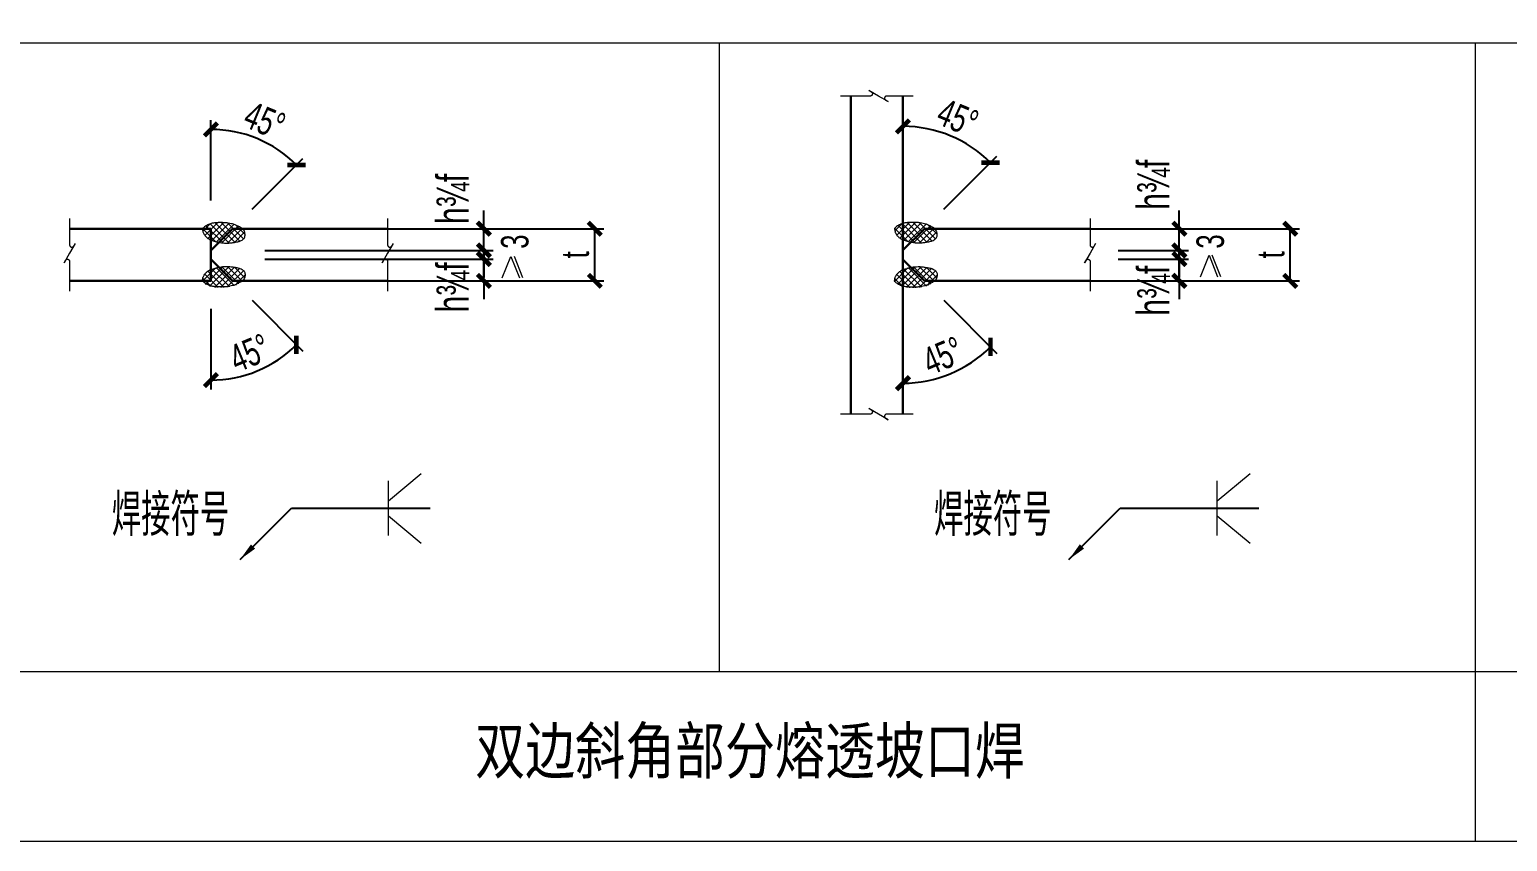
# Model space of a CAD drawing. Header units: millimetres. Extents: x -5285 to 713586, y 0 to 59400.
# Drawn here: x 195396 to 211534, y 20450 to 29312 of the extents above; entities that cross this region are included whole.
import ezdxf

# ---------------------------------------------------------------- set-up
doc = ezdxf.new("R2010")
doc.units = ezdxf.units.MM
doc.header["$LTSCALE"] = 1000
doc.header["$PDSIZE"] = 300
doc.layers.get('0').update_dxf_attribs({"lineweight": 15})
doc.layers.get('DEFPOINTS').update_dxf_attribs({"color": 252, "lineweight": 15})
for name, color, linetype, lineweight in [('Dim', 7, 'Continuous', 15), ('hatch', 5, 'Continuous', 13), ('Index', 1, 'Continuous', 15), ('MENBER', 2, 'Continuous', 30), ('TEXT', 2, 'Continuous', 15)]:
    doc.layers.add(name, color=color, linetype=linetype, lineweight=lineweight)
doc.styles.add('T&D', font='haiwenrs.shx', dxfattribs={"width": 0.7, "bigfont": 'hztxt.shx'})
doc.styles.add('TITLE', font='simhei.ttf', dxfattribs={"width": 0.8})
doc.dimstyles.new('T&D100', dxfattribs={"dimscale": 100, "dimtxt": 3, "dimasz": 2, "dimexe": 1, "dimexo": 3, "dimtad": 1, "dimdec": 0, "dimzin": 0, "dimdsep": 46, "dimtxsty": 'T&D', "dimblk": 'ARCHTICK', "dimcen": 0.09, "dimclrt": 2, "dimadec": 0, "dimazin": 0, "dimtfac": 1, "dimtdec": 0, "dimtix": 1, "dimtmove": 2, "dimatfit": 0, "dimfxl": 1, "dimtolj": 1, "dimtzin": 0, "dimarcsym": 0})

# ---------------------------------------------------------------- blocks, each defined once
blk = doc.blocks.new('_ArchTick')
at = {"color": 0, "linetype": 'ByBlock', "const_width": 0.25}
blk.add_lwpolyline([(-0.354, -0.354), (0.354, 0.354)], dxfattribs=at)
blk = doc.blocks.new('*D59')
at = {"layer": 'DEFPOINTS', "color": 0, "transparency": 16777216}
for p in [(199305, 27138), (201568, 27138), (199305, 26569)]:
    blk.add_point(p, dxfattribs=at)
at = {"layer": 'Dim', "color": 0, "lineweight": -2, "transparency": 16777216}
for p, q in [((199605, 27138), (201668, 27138)), ((201568, 26569), (201568, 27138)), ((199605, 26569), (201668, 26569))]:
    blk.add_line(p, q, dxfattribs=at)
at = {"layer": 'Dim', "color": 0, "lineweight": -2, "transparency": 16777216, "xscale": 200, "yscale": 200, "zscale": 200}
for p, rotation in [((201568, 27138), 90), ((201568, 26569), 270)]:
    blk.add_blockref('_ArchTick', p, dxfattribs=dict(at, rotation=rotation))
at = {"layer": 'Dim', "color": 2, "transparency": 16777216, "insert": (201356, 26854), "char_height": 300, "attachment_point": 5, "rotation": 90, "style": 'T&D'}
blk.add_mtext('\\A1;t', dxfattribs=at)
blk = doc.blocks.new('*D60')
at = {"layer": 'DEFPOINTS', "color": 0, "transparency": 16777216}
for p in [(198088, 27138), (200357, 27138), (197666, 26901)]:
    blk.add_point(p, dxfattribs=at)
at = {"layer": 'Dim', "color": 0, "lineweight": -2, "transparency": 16777216}
for p, q in [((200357, 27138), (200357, 27338)), ((198388, 27138), (200457, 27138)), ((200357, 26901), (200357, 27138)), ((197966, 26901), (200457, 26901)), ((200357, 26901), (200357, 26701))]:
    blk.add_line(p, q, dxfattribs=at)
at = {"layer": 'Dim', "color": 0, "lineweight": -2, "transparency": 16777216, "xscale": 200, "yscale": 200, "zscale": 200}
for p, rotation in [((200357, 27138), 270), ((200357, 26901), 90)]:
    blk.add_blockref('_ArchTick', p, dxfattribs=dict(at, rotation=rotation))
blk = doc.blocks.new('*D61')
at = {"layer": 'DEFPOINTS', "color": 0, "transparency": 16777216}
for p in [(198036, 28045), (197376, 27145), (197613, 27138), (197376, 26901), (197376, 26807)]:
    blk.add_point(p, dxfattribs=at)
at = {"layer": 'Dim', "color": 0, "lineweight": -2, "transparency": 16777216}
for p, q in [((197376, 27445), (197376, 28322)), ((197825, 27350), (198381, 27906))]:
    blk.add_line(p, q, dxfattribs=at)
blk.add_arc((197376, 26901), 1321, 45, 90, dxfattribs=at)
at = {"layer": 'Dim', "color": 0, "lineweight": -2, "transparency": 16777216, "xscale": 200, "yscale": 200, "zscale": 200}
for p, rotation in [((197376, 28222), 180.0000000000003), ((198310, 27835), 315.0000000000048)]:
    blk.add_blockref('_ArchTick', p, dxfattribs=dict(at, rotation=rotation))
at = {"layer": 'Dim', "color": 2, "transparency": 16777216, "insert": (197963, 28318), "char_height": 300, "attachment_point": 5, "rotation": 337.5, "style": 'T&D'}
blk.add_mtext('\\A1;45°', dxfattribs=at)
blk = doc.blocks.new('*D62')
at = {"layer": 'DEFPOINTS', "color": 0, "transparency": 16777216}
for p in [(197666, 26901), (197666, 26807), (200357, 26901)]:
    blk.add_point(p, dxfattribs=at)
at = {"layer": 'Dim', "color": 0, "lineweight": -2, "transparency": 16777216}
for p, q in [((200357, 26901), (200357, 27101)), ((197966, 26901), (200457, 26901)), ((197966, 26807), (200457, 26807)), ((200357, 26807), (200357, 26901)), ((200357, 26807), (200357, 26607))]:
    blk.add_line(p, q, dxfattribs=at)
at = {"layer": 'Dim', "color": 0, "lineweight": -2, "transparency": 16777216, "xscale": 200, "yscale": 200, "zscale": 200}
for p, rotation in [((200357, 26901), 270), ((200357, 26807), 90)]:
    blk.add_blockref('_ArchTick', p, dxfattribs=dict(at, rotation=rotation))
at = {"layer": 'Dim', "color": 2, "transparency": 16777216, "insert": (200696, 26997), "char_height": 300, "attachment_point": 5, "rotation": 90, "style": 'T&D'}
blk.add_mtext('\\A1;3', dxfattribs=at)
blk = doc.blocks.new('*D63')
at = {"layer": 'DEFPOINTS', "color": 0, "transparency": 16777216}
for p in [(197666, 26807), (200357, 26807), (198088, 26569)]:
    blk.add_point(p, dxfattribs=at)
at = {"layer": 'Dim', "color": 0, "lineweight": -2, "transparency": 16777216}
for p, q in [((200357, 26807), (200357, 27007)), ((197966, 26807), (200457, 26807)), ((200357, 26569), (200357, 26807)), ((198388, 26569), (200457, 26569)), ((200357, 26569), (200357, 26369))]:
    blk.add_line(p, q, dxfattribs=at)
at = {"layer": 'Dim', "color": 0, "lineweight": -2, "transparency": 16777216, "xscale": 200, "yscale": 200, "zscale": 200}
for p, rotation in [((200357, 26807), 270), ((200357, 26569), 90)]:
    blk.add_blockref('_ArchTick', p, dxfattribs=dict(at, rotation=rotation))
blk = doc.blocks.new('*D64')
at = {"layer": 'DEFPOINTS', "color": 0, "transparency": 16777216}
for p in [(197376, 26901), (197376, 26807), (197376, 26563), (197613, 26569), (197718, 25530)]:
    blk.add_point(p, dxfattribs=at)
at = {"layer": 'Dim', "color": 0, "lineweight": -2, "transparency": 16777216}
for p, q in [((197825, 26357), (198381, 25802)), ((197376, 26263), (197376, 25385))]:
    blk.add_line(p, q, dxfattribs=at)
blk.add_arc((197376, 26807), 1321, 270, 315, dxfattribs=at)
at = {"layer": 'Dim', "color": 0, "lineweight": -2, "transparency": 16777216, "xscale": 200, "yscale": 200, "zscale": 200}
for p, rotation in [((198310, 25872), 44.99999999999648), ((197376, 25485), 180.0000000000027)]:
    blk.add_blockref('_ArchTick', p, dxfattribs=dict(at, rotation=rotation))
at = {"layer": 'Dim', "color": 2, "transparency": 16777216, "insert": (197800, 25782), "char_height": 300, "attachment_point": 5, "rotation": 22.5, "style": 'T&D'}
blk.add_mtext('\\A1;45°', dxfattribs=at)
blk = doc.blocks.new('*D71')
at = {"layer": 'DEFPOINTS', "color": 0, "transparency": 16777216}
for p in [(206734, 27138), (209162, 27138), (206734, 26569)]:
    blk.add_point(p, dxfattribs=at)
at = {"layer": 'Dim', "color": 0, "lineweight": -2, "transparency": 16777216}
for p, q in [((207034, 27138), (209262, 27138)), ((209162, 26569), (209162, 27138)), ((207034, 26569), (209262, 26569))]:
    blk.add_line(p, q, dxfattribs=at)
at = {"layer": 'Dim', "color": 0, "lineweight": -2, "transparency": 16777216, "xscale": 200, "yscale": 200, "zscale": 200}
for p, rotation in [((209162, 27138), 90), ((209162, 26569), 270)]:
    blk.add_blockref('_ArchTick', p, dxfattribs=dict(at, rotation=rotation))
at = {"layer": 'Dim', "color": 2, "transparency": 16777216, "insert": (208950, 26854), "char_height": 300, "attachment_point": 5, "rotation": 90, "style": 'T&D'}
blk.add_mtext('\\A1;t', dxfattribs=at)
blk = doc.blocks.new('*D72')
at = {"layer": 'DEFPOINTS', "color": 0, "transparency": 16777216}
for p in [(206039, 27138), (207951, 27138), (206984, 26901)]:
    blk.add_point(p, dxfattribs=at)
at = {"layer": 'Dim', "color": 0, "lineweight": -2, "transparency": 16777216}
for p, q in [((207951, 27138), (207951, 27338)), ((206339, 27138), (208051, 27138)), ((207951, 26901), (207951, 27138)), ((207284, 26901), (208051, 26901)), ((207951, 26901), (207951, 26701))]:
    blk.add_line(p, q, dxfattribs=at)
at = {"layer": 'Dim', "color": 0, "lineweight": -2, "transparency": 16777216, "xscale": 200, "yscale": 200, "zscale": 200}
for p, rotation in [((207951, 27138), 270), ((207951, 26901), 90)]:
    blk.add_blockref('_ArchTick', p, dxfattribs=dict(at, rotation=rotation))
blk = doc.blocks.new('*D73')
at = {"layer": 'DEFPOINTS', "color": 0, "transparency": 16777216}
for p in [(204933, 28561), (205609, 28074), (205167, 27138), (204933, 26904), (204933, 26904)]:
    blk.add_point(p, dxfattribs=at)
at = {"layer": 'Dim', "color": 0, "lineweight": -2, "transparency": 16777216}
blk.add_line((205379, 27350), (205959, 27930), dxfattribs=at)
blk.add_arc((204933, 26904), 1352, 45, 90, dxfattribs=at)
at = {"layer": 'Dim', "color": 0, "lineweight": -2, "transparency": 16777216, "xscale": 200, "yscale": 200, "zscale": 200}
for p, rotation in [((204933, 28256), 180.0000000000072), ((205889, 27860), 314.9999999999885)]:
    blk.add_blockref('_ArchTick', p, dxfattribs=dict(at, rotation=rotation))
at = {"layer": 'Dim', "color": 2, "transparency": 16777216, "insert": (205531, 28349), "char_height": 300, "attachment_point": 5, "rotation": 337.5, "style": 'T&D'}
blk.add_mtext('\\A1;45°', dxfattribs=at)
blk = doc.blocks.new('*D74')
at = {"layer": 'DEFPOINTS', "color": 0, "transparency": 16777216}
for p in [(206984, 26901), (206984, 26807), (207951, 26901)]:
    blk.add_point(p, dxfattribs=at)
at = {"layer": 'Dim', "color": 0, "lineweight": -2, "transparency": 16777216}
for p, q in [((207951, 26901), (207951, 27101)), ((207284, 26901), (208051, 26901)), ((207284, 26807), (208051, 26807)), ((207951, 26807), (207951, 26901)), ((207951, 26807), (207951, 26607))]:
    blk.add_line(p, q, dxfattribs=at)
at = {"layer": 'Dim', "color": 0, "lineweight": -2, "transparency": 16777216, "xscale": 200, "yscale": 200, "zscale": 200}
for p, rotation in [((207951, 26901), 270), ((207951, 26807), 90)]:
    blk.add_blockref('_ArchTick', p, dxfattribs=dict(at, rotation=rotation))
at = {"layer": 'Dim', "color": 2, "transparency": 16777216, "insert": (208290, 26999), "char_height": 300, "attachment_point": 5, "rotation": 90, "style": 'T&D'}
blk.add_mtext('\\A1;3', dxfattribs=at)
blk = doc.blocks.new('*D75')
at = {"layer": 'DEFPOINTS', "color": 0, "transparency": 16777216}
for p in [(206984, 26807), (207951, 26807), (206039, 26569)]:
    blk.add_point(p, dxfattribs=at)
at = {"layer": 'Dim', "color": 0, "lineweight": -2, "transparency": 16777216}
for p, q in [((207951, 26807), (207951, 27007)), ((207284, 26807), (208051, 26807)), ((207951, 26569), (207951, 26807)), ((206339, 26569), (208051, 26569)), ((207951, 26569), (207951, 26369))]:
    blk.add_line(p, q, dxfattribs=at)
at = {"layer": 'Dim', "color": 0, "lineweight": -2, "transparency": 16777216, "xscale": 200, "yscale": 200, "zscale": 200}
for p, rotation in [((207951, 26807), 270), ((207951, 26569), 90)]:
    blk.add_blockref('_ArchTick', p, dxfattribs=dict(at, rotation=rotation))
blk = doc.blocks.new('*D76')
at = {"layer": 'DEFPOINTS', "color": 0, "transparency": 16777216}
for p in [(204933, 26804), (204933, 26804), (205167, 26569), (205283, 25498), (204933, 25146)]:
    blk.add_point(p, dxfattribs=at)
at = {"layer": 'Dim', "color": 0, "lineweight": -2, "transparency": 16777216}
blk.add_line((205379, 26357), (205959, 25777), dxfattribs=at)
blk.add_arc((204933, 26804), 1352, 270, 315, dxfattribs=at)
at = {"layer": 'Dim', "color": 0, "lineweight": -2, "transparency": 16777216, "xscale": 200, "yscale": 200, "zscale": 200}
for p, rotation in [((205889, 25848), 44.99999999999896), ((204933, 25452), 179.999999999984)]:
    blk.add_blockref('_ArchTick', p, dxfattribs=dict(at, rotation=rotation))
at = {"layer": 'Dim', "color": 2, "transparency": 16777216, "insert": (205369, 25751), "char_height": 300, "attachment_point": 5, "rotation": 22.5, "style": 'T&D'}
blk.add_mtext('\\A1;45°', dxfattribs=at)

msp = doc.modelspace()

# ---------------------------------------------------------------- hatches: boundary and pattern name
at = {"layer": 'hatch'}
h = msp.add_hatch(dxfattribs=at)
h.set_pattern_fill('ANSI37', color=256, scale=377.004647, style=0)
h.set_pattern_definition([(45, (191069.566, 19293.664), (-33.32282, 33.32282), []), (135, (191069.566, 19293.664), (-33.32282, -33.32282), [])])
edge = h.paths.add_edge_path()
edge.add_arc((197598.4, 26964.9), 212.5, 55.09974, 59.26897)
edge.add_arc((197525.3, 26842), 355.6, 59.26897, 62.492)
edge.add_arc((197162.4, 26145.1), 1141.2, 62.492, 64.42879)
edge.add_arc((197568.4, 26993.6), 200.7, 64.42879, 69.04886)
edge.add_arc((197559.2, 26969.7), 226.3, 69.04886, 73.70762)
edge.add_arc((197500, 26767.1), 437.3, 73.70762, 77.0582)
edge.add_arc((197458.7, 26587.5), 621.6, 77.0582, 80.19418)
edge.add_arc((197526.9, 26982), 221.2, 80.19418, 85.45195)
edge.add_arc((197487.6, 26487.9), 716.9, 85.45195, 87.2112)
edge.add_arc((197493.1, 26599.9), 604.8, 87.2112, 89.1266)
edge.add_arc((197477.2, 25555), 1649.8, 89.1266, 90)
edge.add_arc((197477.2, 26620.4), 584.4, 90, 91.4675)
edge.add_arc((197470.8, 26867.6), 337.1, 91.4675, 93.36176)
edge.add_arc((197541.9, 25657.7), 1549.1, 93.36176, 94.24539)
edge.add_arc((197455.1, 26826.9), 376.7, 94.24539, 97.48545)
edge.add_arc((197441.6, 26929.4), 273.3, 97.48545, 101.28965)
edge.add_arc((197413.8, 27069), 131, 101.28965, 108.49562)
edge.add_arc((197450.5, 26959.1), 246.8, 108.49562, 113.7432)
edge.add_arc((197461.9, 26933.1), 275.2, 113.7432, 116.39495)
edge.add_arc((197459.1, 26938.8), 268.8, 116.39495, 119.0778)
edge.add_arc((197398, 27048.7), 143.1, 119.0778, 124.95447)
edge.add_arc((197517.5, 26877.7), 351.7, 124.95447, 128.70245)
edge.add_arc((197346.4, 27091.2), 78.1, 128.70245, 136.61567)
edge.add_arc((197306, 27129.5), 22.4, 136.61567, 151.41707)
edge.add_arc((197296.4, 27134.7), 11.5, 151.41707, 182.36333)
edge.add_arc((197397.2, 27138.9), 112.4, 182.36333, 192.15401)
edge.add_arc((197489.2, 27158.7), 206.5, 192.15401, 197.90192)
edge.add_arc((197368, 27119.5), 79.2, 197.90192, 207.19229)
edge.add_arc((197410.2, 27141.2), 126.6, 207.19229, 216.29173)
edge.add_arc((197392.7, 27128.4), 104.9, 216.29173, 226.2882)
edge.add_arc((197519.5, 27261), 288.4, 226.2882, 229.57065)
edge.add_arc((197478, 27212.3), 224.4, 229.57065, 233.29211)
edge.add_arc((197535, 27288.7), 319.7, 233.29211, 236.92522)
edge.add_arc((197387.7, 27062.5), 49.8, 236.92522, 246.1388)
edge.add_arc((197414.6, 27123.4), 116.3, 246.1388, 251.21679)
edge.add_arc((197573.5, 27590.5), 609.8, 251.21679, 253.43399)
edge.add_arc((197718.3, 28077.5), 1117.8, 253.43399, 254.59682)
edge.add_arc((197726.4, 28106.8), 1148.2, 254.59682, 255.74414)
edge.add_arc((197541.9, 27380.6), 398.9, 255.74414, 260.10933)
edge.add_arc((197566.6, 27522), 542.4, 260.10933, 263.85264)
edge.add_arc((197547, 27340.8), 360.2, 263.85264, 269.06217)
edge.add_arc((197546.1, 27284.7), 304.1, 269.06217, 274.73213)
edge.add_arc((197518.2, 27622), 642.5, 274.73213, 277.11256)
edge.add_arc((197448.6, 28179.6), 1204.4, 277.11256, 278.85116)
edge.add_arc((197527.2, 27675.3), 694.1, 278.85116, 280.83528)
edge.add_arc((197547.8, 27567.3), 584.2, 280.83528, 282.99807)
edge.add_arc((197661, 27076.9), 80.8, 282.99807, 293.50311)
edge.add_arc((197594.3, 27230.3), 248.2, 293.50311, 299.49239)
edge.add_arc((197677.9, 27082.6), 78.5, 299.49239, 314.34175)
edge.add_arc((197693.4, 27066.7), 56.2, 314.34175, 331.90032)
edge.add_arc((197697.8, 27064.4), 51.2, 331.90032, 350.52461)
edge.add_arc((197664.8, 27069.9), 84.6, 350.52461, 364.98621)
edge.add_arc((197622, 27066.1), 127.6, 4.98621, 12.38695)
edge.add_arc((197662.4, 27075), 86.3, 12.38695, 21.38878)
edge.add_arc((197646, 27068.6), 103.8, 21.38878, 34.79892)
edge.add_arc((197693.9, 27101.8), 45.6, 34.79892, 55.09974)
h = msp.add_hatch(dxfattribs=at)
h.set_pattern_fill('ANSI37', color=256, scale=377.004647, style=0)
h.set_pattern_definition([(45, (198626.564, 19296.317), (-33.32282, 33.32282), []), (135, (198626.564, 19296.317), (-33.32282, -33.32282), [])])
edge = h.paths.add_edge_path()
edge.add_arc((205155.4, 26967.6), 212.5, 55.09974, 59.26897)
edge.add_arc((205082.3, 26844.6), 355.6, 59.26897, 62.492)
edge.add_arc((204719.4, 26147.8), 1141.2, 62.492, 64.42879)
edge.add_arc((205125.4, 26996.2), 200.7, 64.42879, 69.04886)
edge.add_arc((205116.2, 26972.3), 226.3, 69.04886, 73.70762)
edge.add_arc((205057, 26769.7), 437.3, 73.70762, 77.0582)
edge.add_arc((205015.7, 26590.1), 621.6, 77.0582, 80.19418)
edge.add_arc((205083.9, 26984.6), 221.2, 80.19418, 85.45195)
edge.add_arc((205044.6, 26490.5), 716.9, 85.45195, 87.2112)
edge.add_arc((205050.1, 26602.5), 604.8, 87.2112, 89.1266)
edge.add_arc((205034.2, 25557.6), 1649.8, 89.1266, 90)
edge.add_arc((205034.2, 26623), 584.4, 90, 91.4675)
edge.add_arc((205027.8, 26870.2), 337.1, 91.4675, 93.36176)
edge.add_arc((205098.9, 25660.4), 1549.1, 93.36176, 94.24539)
edge.add_arc((205012.1, 26829.5), 376.7, 94.24539, 97.48545)
edge.add_arc((204998.6, 26932), 273.3, 97.48545, 101.28965)
edge.add_arc((204970.8, 27071.6), 131, 101.28965, 108.49562)
edge.add_arc((205007.5, 26961.8), 246.8, 108.49562, 113.7432)
edge.add_arc((205018.9, 26935.8), 275.2, 113.7432, 116.39495)
edge.add_arc((205016.1, 26941.5), 268.8, 116.39495, 119.0778)
edge.add_arc((204955, 27051.3), 143.1, 119.0778, 124.95447)
edge.add_arc((205074.5, 26880.3), 351.7, 124.95447, 128.70245)
edge.add_arc((204903.4, 27093.9), 78.1, 128.70245, 136.61567)
edge.add_arc((204863, 27132.2), 22.4, 136.61567, 151.41707)
edge.add_arc((204853.4, 27137.4), 11.5, 151.41707, 182.36333)
edge.add_arc((204954.2, 27141.5), 112.4, 182.36333, 192.15401)
edge.add_arc((205046.2, 27161.3), 206.5, 192.15401, 197.90192)
edge.add_arc((204925, 27122.2), 79.2, 197.90192, 207.19229)
edge.add_arc((204967.2, 27143.9), 126.6, 207.19229, 216.29173)
edge.add_arc((204949.7, 27131.1), 104.9, 216.29173, 226.2882)
edge.add_arc((205076.5, 27263.7), 288.4, 226.2882, 229.57065)
edge.add_arc((205035, 27215), 224.4, 229.57065, 233.29211)
edge.add_arc((205092, 27291.4), 319.7, 233.29211, 236.92522)
edge.add_arc((204944.7, 27065.2), 49.8, 236.92522, 246.1388)
edge.add_arc((204971.6, 27126), 116.3, 246.1388, 251.21679)
edge.add_arc((205130.5, 27593.2), 609.8, 251.21679, 253.43399)
edge.add_arc((205275.3, 28080.1), 1117.8, 253.43399, 254.59682)
edge.add_arc((205283.4, 28109.5), 1148.2, 254.59682, 255.74414)
edge.add_arc((205098.9, 27383.3), 398.9, 255.74414, 260.10933)
edge.add_arc((205123.6, 27524.6), 542.4, 260.10933, 263.85264)
edge.add_arc((205104, 27343.4), 360.2, 263.85264, 269.06217)
edge.add_arc((205103.1, 27287.4), 304.1, 269.06217, 274.73213)
edge.add_arc((205075.2, 27624.6), 642.5, 274.73213, 277.11256)
edge.add_arc((205005.6, 28182.2), 1204.4, 277.11256, 278.85116)
edge.add_arc((205084.2, 27678), 694.1, 278.85116, 280.83528)
edge.add_arc((205104.8, 27570), 584.2, 280.83528, 282.99807)
edge.add_arc((205218, 27079.5), 80.8, 282.99807, 293.50311)
edge.add_arc((205151.3, 27233), 248.2, 293.50311, 299.49239)
edge.add_arc((205234.9, 27085.3), 78.5, 299.49239, 314.34175)
edge.add_arc((205250.4, 27069.4), 56.2, 314.34175, 331.90032)
edge.add_arc((205254.8, 27067), 51.2, 331.90032, 350.52461)
edge.add_arc((205221.8, 27072.5), 84.6, 350.52461, 364.98621)
edge.add_arc((205179, 27068.8), 127.6, 4.98621, 12.38695)
edge.add_arc((205219.4, 27077.6), 86.3, 12.38695, 21.38878)
edge.add_arc((205203, 27071.2), 103.8, 21.38878, 34.79892)
edge.add_arc((205250.9, 27104.5), 45.6, 34.79892, 55.09974)
h = msp.add_hatch(dxfattribs=at)
h.set_pattern_fill('ANSI37', color=256, scale=377.004647, style=0)
h.set_pattern_definition([(315, (191069.566, 34413.88), (-33.32282, -33.32282), []), (225, (191069.566, 34413.88), (-33.32282, 33.32282), [])])
edge = h.paths.add_edge_path()
edge.add_arc((197598.4, 26742.6), 212.5, 300.73103, 304.90026, ccw=False)
edge.add_arc((197525.3, 26865.6), 355.6, 297.508, 300.73103, ccw=False)
edge.add_arc((197162.4, 27562.4), 1141.2, 295.57121, 297.508, ccw=False)
edge.add_arc((197568.4, 26714), 200.7, 290.95114, 295.57121, ccw=False)
edge.add_arc((197559.2, 26737.9), 226.3, 286.29238, 290.95114, ccw=False)
edge.add_arc((197500, 26940.5), 437.3, 282.9418, 286.29238, ccw=False)
edge.add_arc((197458.7, 27120.1), 621.6, 279.80582, 282.9418, ccw=False)
edge.add_arc((197526.9, 26725.6), 221.2, 274.54805, 279.80582, ccw=False)
edge.add_arc((197487.6, 27219.6), 716.9, 272.7888, 274.54805, ccw=False)
edge.add_arc((197493.1, 27107.7), 604.8, 270.8734, 272.7888, ccw=False)
edge.add_arc((197477.2, 28152.6), 1649.8, 270, 270.8734, ccw=False)
edge.add_arc((197477.2, 27087.2), 584.4, 268.5325, 270, ccw=False)
edge.add_arc((197470.8, 26840), 337.1, 266.63824, 268.5325, ccw=False)
edge.add_arc((197541.9, 28049.8), 1549.1, 265.75461, 266.63824, ccw=False)
edge.add_arc((197455.1, 26880.7), 376.7, 262.51455, 265.75461, ccw=False)
edge.add_arc((197441.6, 26778.1), 273.3, 258.71035, 262.51455, ccw=False)
edge.add_arc((197413.8, 26638.6), 131, 251.50438, 258.71035, ccw=False)
edge.add_arc((197450.5, 26748.4), 246.8, 246.2568, 251.50438, ccw=False)
edge.add_arc((197461.9, 26774.4), 275.2, 243.60505, 246.2568, ccw=False)
edge.add_arc((197459.1, 26768.7), 268.8, 240.9222, 243.60505, ccw=False)
edge.add_arc((197398, 26658.9), 143.1, 235.04553, 240.9222, ccw=False)
edge.add_arc((197517.5, 26829.9), 351.7, 231.29755, 235.04553, ccw=False)
edge.add_arc((197346.4, 26616.3), 78.1, 223.38433, 231.29755, ccw=False)
edge.add_arc((197306, 26578), 22.4, 208.58293, 223.38433, ccw=False)
edge.add_arc((197296.4, 26572.8), 11.5, 177.63667, 208.58293, ccw=False)
edge.add_arc((197397.2, 26568.7), 112.4, 167.84599, 177.63667, ccw=False)
edge.add_arc((197489.2, 26548.8), 206.5, 162.09808, 167.84599, ccw=False)
edge.add_arc((197368, 26588), 79.2, 152.80771, 162.09808, ccw=False)
edge.add_arc((197410.2, 26566.3), 126.6, 143.70827, 152.80771, ccw=False)
edge.add_arc((197392.7, 26579.1), 104.9, 133.7118, 143.70827, ccw=False)
edge.add_arc((197519.5, 26446.5), 288.4, 130.42935, 133.7118, ccw=False)
edge.add_arc((197478, 26495.2), 224.4, 126.70789, 130.42935, ccw=False)
edge.add_arc((197535, 26418.8), 319.7, 123.07478, 126.70789, ccw=False)
edge.add_arc((197387.7, 26645), 49.8, 113.8612, 123.07478, ccw=False)
edge.add_arc((197414.6, 26584.2), 116.3, 108.78321, 113.8612, ccw=False)
edge.add_arc((197573.5, 26117), 609.8, 106.56601, 108.78321, ccw=False)
edge.add_arc((197718.3, 25630.1), 1117.8, 105.40318, 106.56601, ccw=False)
edge.add_arc((197726.4, 25600.7), 1148.2, 104.25586, 105.40318, ccw=False)
edge.add_arc((197541.9, 26326.9), 398.9, 99.89067, 104.25586, ccw=False)
edge.add_arc((197566.6, 26185.6), 542.4, 96.14736, 99.89067, ccw=False)
edge.add_arc((197547, 26366.8), 360.2, 90.93783, 96.14736, ccw=False)
edge.add_arc((197546.1, 26422.8), 304.1, 85.26787, 90.93783, ccw=False)
edge.add_arc((197518.2, 26085.6), 642.5, 82.88744, 85.26787, ccw=False)
edge.add_arc((197448.6, 25528), 1204.4, 81.14884, 82.88744, ccw=False)
edge.add_arc((197527.2, 26032.2), 694.1, 79.16472, 81.14884, ccw=False)
edge.add_arc((197547.8, 26140.2), 584.2, 77.00193, 79.16472, ccw=False)
edge.add_arc((197661, 26630.7), 80.8, 66.49689, 77.00193, ccw=False)
edge.add_arc((197594.3, 26477.2), 248.2, 60.50761, 66.49689, ccw=False)
edge.add_arc((197677.9, 26624.9), 78.5, 45.65825, 60.50761, ccw=False)
edge.add_arc((197693.4, 26640.8), 56.2, 28.09968, 45.65825, ccw=False)
edge.add_arc((197697.8, 26643.2), 51.2, 9.47539, 28.09968, ccw=False)
edge.add_arc((197664.8, 26637.7), 84.6, -4.98621, 9.47539, ccw=False)
edge.add_arc((197622, 26641.4), 127.6, 347.61305, 355.01379, ccw=False)
edge.add_arc((197662.4, 26632.6), 86.3, 338.61122, 347.61305, ccw=False)
edge.add_arc((197646, 26639), 103.8, 325.20108, 338.61122, ccw=False)
edge.add_arc((197693.9, 26605.7), 45.6, 304.90026, 325.20108, ccw=False)
h = msp.add_hatch(dxfattribs=at)
h.set_pattern_fill('ANSI37', color=256, scale=377.004647, style=0)
h.set_pattern_definition([(315, (198626.564, 34411.23), (-33.32282, -33.32282), []), (225, (198626.564, 34411.23), (-33.32282, 33.32282), [])])
edge = h.paths.add_edge_path()
edge.add_arc((205155.4, 26740), 212.5, 300.73103, 304.90026, ccw=False)
edge.add_arc((205082.3, 26862.9), 355.6, 297.508, 300.73103, ccw=False)
edge.add_arc((204719.4, 27559.8), 1141.2, 295.57121, 297.508, ccw=False)
edge.add_arc((205125.4, 26711.3), 200.7, 290.95114, 295.57121, ccw=False)
edge.add_arc((205116.2, 26735.2), 226.3, 286.29238, 290.95114, ccw=False)
edge.add_arc((205057, 26937.8), 437.3, 282.9418, 286.29238, ccw=False)
edge.add_arc((205015.7, 27117.4), 621.6, 279.80582, 282.9418, ccw=False)
edge.add_arc((205083.9, 26722.9), 221.2, 274.54805, 279.80582, ccw=False)
edge.add_arc((205044.6, 27217), 716.9, 272.7888, 274.54805, ccw=False)
edge.add_arc((205050.1, 27105), 604.8, 270.8734, 272.7888, ccw=False)
edge.add_arc((205034.2, 28149.9), 1649.8, 270, 270.8734, ccw=False)
edge.add_arc((205034.2, 27084.5), 584.4, 268.5325, 270, ccw=False)
edge.add_arc((205027.8, 26837.3), 337.1, 266.63824, 268.5325, ccw=False)
edge.add_arc((205098.9, 28047.2), 1549.1, 265.75461, 266.63824, ccw=False)
edge.add_arc((205012.1, 26878), 376.7, 262.51455, 265.75461, ccw=False)
edge.add_arc((204998.6, 26775.5), 273.3, 258.71035, 262.51455, ccw=False)
edge.add_arc((204970.8, 26635.9), 131, 251.50438, 258.71035, ccw=False)
edge.add_arc((205007.5, 26745.8), 246.8, 246.2568, 251.50438, ccw=False)
edge.add_arc((205018.9, 26771.7), 275.2, 243.60505, 246.2568, ccw=False)
edge.add_arc((205016.1, 26766.1), 268.8, 240.9222, 243.60505, ccw=False)
edge.add_arc((204955, 26656.2), 143.1, 235.04553, 240.9222, ccw=False)
edge.add_arc((205074.5, 26827.2), 351.7, 231.29755, 235.04553, ccw=False)
edge.add_arc((204903.4, 26613.6), 78.1, 223.38433, 231.29755, ccw=False)
edge.add_arc((204863, 26575.4), 22.4, 208.58293, 223.38433, ccw=False)
edge.add_arc((204853.4, 26570.2), 11.5, 177.63667, 208.58293, ccw=False)
edge.add_arc((204954.2, 26566), 112.4, 167.84599, 177.63667, ccw=False)
edge.add_arc((205046.2, 26546.2), 206.5, 162.09808, 167.84599, ccw=False)
edge.add_arc((204925, 26585.3), 79.2, 152.80771, 162.09808, ccw=False)
edge.add_arc((204967.2, 26563.7), 126.6, 143.70827, 152.80771, ccw=False)
edge.add_arc((204949.7, 26576.5), 104.9, 133.7118, 143.70827, ccw=False)
edge.add_arc((205076.5, 26443.9), 288.4, 130.42935, 133.7118, ccw=False)
edge.add_arc((205035, 26492.6), 224.4, 126.70789, 130.42935, ccw=False)
edge.add_arc((205092, 26416.2), 319.7, 123.07478, 126.70789, ccw=False)
edge.add_arc((204944.7, 26642.4), 49.8, 113.8612, 123.07478, ccw=False)
edge.add_arc((204971.6, 26581.5), 116.3, 108.78321, 113.8612, ccw=False)
edge.add_arc((205130.5, 26114.4), 609.8, 106.56601, 108.78321, ccw=False)
edge.add_arc((205275.3, 25627.4), 1117.8, 105.40318, 106.56601, ccw=False)
edge.add_arc((205283.4, 25598.1), 1148.2, 104.25586, 105.40318, ccw=False)
edge.add_arc((205098.9, 26324.3), 398.9, 99.89067, 104.25586, ccw=False)
edge.add_arc((205123.6, 26182.9), 542.4, 96.14736, 99.89067, ccw=False)
edge.add_arc((205104, 26364.1), 360.2, 90.93783, 96.14736, ccw=False)
edge.add_arc((205103.1, 26420.2), 304.1, 85.26787, 90.93783, ccw=False)
edge.add_arc((205075.2, 26082.9), 642.5, 82.88744, 85.26787, ccw=False)
edge.add_arc((205005.6, 25525.3), 1204.4, 81.14884, 82.88744, ccw=False)
edge.add_arc((205084.2, 26029.6), 694.1, 79.16472, 81.14884, ccw=False)
edge.add_arc((205104.8, 26137.6), 584.2, 77.00193, 79.16472, ccw=False)
edge.add_arc((205218, 26628), 80.8, 66.49689, 77.00193, ccw=False)
edge.add_arc((205151.3, 26474.6), 248.2, 60.50761, 66.49689, ccw=False)
edge.add_arc((205234.9, 26622.3), 78.5, 45.65825, 60.50761, ccw=False)
edge.add_arc((205250.4, 26638.2), 56.2, 28.09968, 45.65825, ccw=False)
edge.add_arc((205254.8, 26640.5), 51.2, 9.47539, 28.09968, ccw=False)
edge.add_arc((205221.8, 26635), 84.6, -4.98621, 9.47539, ccw=False)
edge.add_arc((205179, 26638.8), 127.6, 347.61305, 355.01379, ccw=False)
edge.add_arc((205219.4, 26629.9), 86.3, 338.61122, 347.61305, ccw=False)
edge.add_arc((205203, 26636.3), 103.8, 325.20108, 338.61122, ccw=False)
edge.add_arc((205250.9, 26603.1), 45.6, 304.90026, 325.20108, ccw=False)

# ---------------------------------------------------------------- linework, layer by layer
for points in [[(197720, 27139.2, 0.0181937), (197707, 27147.6, 0.0140641), (197689.5, 27157.3, 0.008451), (197655, 27174.6, 0.0201616), (197640.1, 27181, 0.0203305), (197622.7, 27186.8, 0.0146207), (197598, 27193.3, 0.0136841), (197564.6, 27200, 0.0229454), (197544.5, 27202.5, 0.0076763), (197522.5, 27203.9, 0.0083577), (197502.3, 27204.6, 0.0038109), (197477.2, 27204.8, 0.0064033), (197462.2, 27204.6, 0.0082655), (197451.1, 27204.1, 0.0038556), (197427.2, 27202.5, 0.0141384), (197406, 27200.3, 0.0166005), (197388.1, 27197.4, 0.0314523), (197372.2, 27193.2, 0.0229009), (197351.1, 27185, 0.011571), (197339.6, 27179.6, 0.0117067), (197328.5, 27173.8, 0.0256474), (197316, 27166, 0.0163551), (197297.6, 27152.2, 0.0345417), (197289.7, 27144.9, 0.0646732), (197286.3, 27140.2, 0.1358552), (197284.9, 27134.2, 0.0427459), (197287.3, 27115.2, 0.0250852), (197292.7, 27095.2, 0.0405591), (197297.6, 27083.4, 0.0397246), (197308.2, 27066.3, 0.0436455), (197320.2, 27052.6, 0.0143234), (197332.5, 27041.5, 0.0162394), (197343.9, 27032.4, 0.0158537), (197360.5, 27020.8, 0.0402235), (197367.6, 27017, 0.0221605), (197377.2, 27013.3, 0.0096747), (197399.6, 27006.1, 0.0050738), (197421.4, 26999.8, 0.0050062), (197443.7, 26994, 0.019049), (197473.4, 26987.6, 0.0163347), (197508.5, 26982.7, 0.0227348), (197541.1, 26980.6, 0.024745), (197571.2, 26981.6, 0.010387), (197597.8, 26984.4, 0.0075862), (197634, 26989.5, 0.0086576), (197657.6, 26993.6, 0.0094372), (197679.2, 26998.1, 0.045869), (197693.3, 27002.8, 0.0261391), (197716.5, 27014.3, 0.0648834), (197732.7, 27026.5, 0.0767639), (197743, 27040.2, 0.0814432), (197748.3, 27055.9, 0.0631845), (197749.2, 27077.2, 0.0323031), (197746.7, 27093.5, 0.0392981), (197742.7, 27106.5, 0.0585796), (197731.3, 27127.8, 0.0888115)], [(205277, 27141.9, 0.0181937), (205264, 27150.3, 0.0140641), (205246.5, 27160, 0.008451), (205212, 27177.2, 0.0201616), (205197.1, 27183.6, 0.0203305), (205179.7, 27189.5, 0.0146207), (205155, 27195.9, 0.0136841), (205121.6, 27202.6, 0.0229454), (205101.5, 27205.2, 0.0076763), (205079.5, 27206.6, 0.0083577), (205059.3, 27207.2, 0.0038109), (205034.2, 27207.4, 0.0064033), (205019.2, 27207.2, 0.0082655), (205008.1, 27206.8, 0.0038556), (204984.2, 27205.2, 0.0141384), (204963, 27203, 0.0166005), (204945.1, 27200, 0.0314523), (204929.2, 27195.8, 0.0229009), (204908.1, 27187.7, 0.011571), (204896.6, 27182.3, 0.0117067), (204885.5, 27176.4, 0.0256474), (204873, 27168.6, 0.0163551), (204854.6, 27154.8, 0.0345417), (204846.7, 27147.5, 0.0646732), (204843.3, 27142.9, 0.1358552), (204841.9, 27136.9, 0.0427459), (204844.3, 27117.9, 0.0250852), (204849.7, 27097.9, 0.0405591), (204854.6, 27086, 0.0397246), (204865.2, 27069, 0.0436455), (204877.2, 27055.2, 0.0143234), (204889.5, 27044.1, 0.0162394), (204900.9, 27035.1, 0.0158537), (204917.5, 27023.5, 0.0402235), (204924.6, 27019.7, 0.0221605), (204934.2, 27015.9, 0.0096747), (204956.6, 27008.7, 0.0050738), (204978.4, 27002.5, 0.0050062), (205000.7, 26996.6, 0.019049), (205030.4, 26990.3, 0.0163347), (205065.5, 26985.3, 0.0227348), (205098.1, 26983.3, 0.024745), (205128.2, 26984.3, 0.010387), (205154.8, 26987, 0.0075862), (205191, 26992.1, 0.0086576), (205214.6, 26996.2, 0.0094372), (205236.2, 27000.8, 0.045869), (205250.3, 27005.4, 0.0261391), (205273.5, 27017, 0.0648834), (205289.7, 27029.2, 0.0767639), (205300, 27042.9, 0.0814432), (205305.3, 27058.6, 0.0631845), (205306.2, 27079.9, 0.0323031), (205303.7, 27096.1, 0.0392981), (205299.7, 27109.1, 0.0585796), (205288.3, 27130.5, 0.0888115)], [(197720, 26568.3, -0.0181937), (197707, 26559.9, -0.0140641), (197689.5, 26550.2, -0.008451), (197655, 26533, -0.0201616), (197640.1, 26526.6, -0.0203305), (197622.7, 26520.7, -0.0146207), (197598, 26514.3, -0.0136841), (197564.6, 26507.6, -0.0229454), (197544.5, 26505, -0.0076763), (197522.5, 26503.6, -0.0083577), (197502.3, 26503, -0.0038109), (197477.2, 26502.8, -0.0064033), (197462.2, 26503, -0.0082655), (197451.1, 26503.4, -0.0038556), (197427.2, 26505, -0.0141384), (197406, 26507.2, -0.0166005), (197388.1, 26510.2, -0.0314523), (197372.2, 26514.4, -0.0229009), (197351.1, 26522.5, -0.011571), (197339.6, 26527.9, -0.0117067), (197328.5, 26533.8, -0.0256474), (197316, 26541.6, -0.0163551), (197297.6, 26555.4, -0.0345417), (197289.7, 26562.7, -0.0646732), (197286.3, 26567.3, -0.1358552), (197284.9, 26573.3, -0.0427459), (197287.3, 26592.3, -0.0250852), (197292.7, 26612.3, -0.0405591), (197297.6, 26624.2, -0.0397246), (197308.2, 26641.2, -0.0436455), (197320.2, 26655, -0.0143234), (197332.5, 26666.1, -0.0162394), (197343.9, 26675.1, -0.0158537), (197360.5, 26686.7, -0.0402235), (197367.6, 26690.5, -0.0221605), (197377.2, 26694.3, -0.0096747), (197399.6, 26701.5, -0.0050738), (197421.4, 26707.7, -0.0050062), (197443.7, 26713.6, -0.019049), (197473.4, 26719.9, -0.0163347), (197508.5, 26724.9, -0.0227348), (197541.1, 26726.9, -0.024745), (197571.2, 26725.9, -0.010387), (197597.8, 26723.2, -0.0075862), (197634, 26718.1, -0.0086576), (197657.6, 26714, -0.0094372), (197679.2, 26709.4, -0.045869), (197693.3, 26704.8, -0.0261391), (197716.5, 26693.2, -0.0648834), (197732.7, 26681, -0.0767639), (197743, 26667.3, -0.0814432), (197748.3, 26651.6, -0.0631845), (197749.2, 26630.3, -0.0323031), (197746.7, 26614.1, -0.0392981), (197742.7, 26601.1, -0.0585796), (197731.3, 26579.7, -0.0888115)], [(205277, 26565.7, -0.0181937), (205264, 26557.3, -0.0140641), (205246.5, 26547.6, -0.008451), (205212, 26530.3, -0.0201616), (205197.1, 26523.9, -0.0203305), (205179.7, 26518.1, -0.0146207), (205155, 26511.6, -0.0136841), (205121.6, 26504.9, -0.0229454), (205101.5, 26502.4, -0.0076763), (205079.5, 26501, -0.0083577), (205059.3, 26500.3, -0.0038109), (205034.2, 26500.1, -0.0064033), (205019.2, 26500.3, -0.0082655), (205008.1, 26500.8, -0.0038556), (204984.2, 26502.4, -0.0141384), (204963, 26504.5, -0.0166005), (204945.1, 26507.5, -0.0314523), (204929.2, 26511.7, -0.0229009), (204908.1, 26519.9, -0.011571), (204896.6, 26525.3, -0.0117067), (204885.5, 26531.1, -0.0256474), (204873, 26538.9, -0.0163551), (204854.6, 26552.7, -0.0345417), (204846.7, 26560, -0.0646732), (204843.3, 26564.7, -0.1358552), (204841.9, 26570.6, -0.0427459), (204844.3, 26589.7, -0.0250852), (204849.7, 26609.7, -0.0405591), (204854.6, 26621.5, -0.0397246), (204865.2, 26638.6, -0.0436455), (204877.2, 26652.3, -0.0143234), (204889.5, 26663.4, -0.0162394), (204900.9, 26672.5, -0.0158537), (204917.5, 26684.1, -0.0402235), (204924.6, 26687.9, -0.0221605), (204934.2, 26691.6, -0.0096747), (204956.6, 26698.8, -0.0050738), (204978.4, 26705.1, -0.0050062), (205000.7, 26710.9, -0.019049), (205030.4, 26717.3, -0.0163347), (205065.5, 26722.2, -0.0227348), (205098.1, 26724.3, -0.024745), (205128.2, 26723.3, -0.010387), (205154.8, 26720.5, -0.0075862), (205191, 26715.4, -0.0086576), (205214.6, 26711.3, -0.0094372), (205236.2, 26706.8, -0.045869), (205250.3, 26702.1, -0.0261391), (205273.5, 26690.6, -0.0648834), (205289.7, 26678.4, -0.0767639), (205300, 26664.7, -0.0814432), (205305.3, 26649, -0.0631845), (205306.2, 26627.7, -0.0323031), (205303.7, 26611.4, -0.0392981), (205299.7, 26598.4, -0.0585796), (205288.3, 26577, -0.0888115)]]:
    msp.add_lwpolyline(points, format="xyb", close=True, dxfattribs=at)
at = {"layer": 'Index'}
for p, q in [((227671.6, 29162.2), (193645, 29162.2)), ((202925.5, 29162.2), (202925.5, 22300.9)), ((202925.5, 29162.2), (202925.5, 28572.8)), ((211183, 29162.2), (211183, 20450.3)), ((211183, 29162.2), (211183, 28572.8)), ((227672, 22300.9), (193645, 22300.9))]:
    msp.add_line(p, q, dxfattribs=at)
msp.add_lwpolyline([(193645, 52249), (227671.7, 52249), (227671.7, 20450.3), (193645, 20450.3)], close=True, dxfattribs=at)
for points in [[(205045.8, 28586.2), (204756.3, 28586.2), (204754.6, 28586.1), (204753.6, 28586), (204751.1, 28585.6), (204749.1, 28585), (204746.8, 28584.2), (204745.5, 28583.6), (204744, 28582.8), (204742.7, 28581.9), (204741.5, 28581.1), (204740.2, 28580.1), (204738.9, 28578.7), (204737.7, 28577.5), (204736.8, 28576.2), (204736.2, 28575.5), (204735, 28573.5), (204734.5, 28572.4), (204733.7, 28570.7), (204733.5, 28569.8), (204732.9, 28568.3), (204732.5, 28566.6), (204732.3, 28565.5), (204732.2, 28564.3), (204732.1, 28562.4), (204732.2, 28559.5), (204732.6, 28556.8), (204733.2, 28554.8), (204734.2, 28552.1), (204735.6, 28549.4), (204737, 28547.4), (204738.5, 28545.4), (204739.9, 28544.1), (204741.5, 28542.7), (204743.8, 28541.2), (204770.8, 28525.6), (204665.9, 28586.2), (204560.9, 28646.7), (204587.5, 28631.4), (204589.3, 28630.3), (204590.7, 28629.2), (204592.3, 28627.8), (204593.3, 28626.8), (204594.3, 28625.7), (204595.1, 28624.5), (204596.3, 28622.6), (204597.2, 28621), (204597.7, 28619.7), (204598.1, 28618.8), (204598.9, 28616.5), (204599.1, 28615.4), (204599.4, 28613.7), (204599.6, 28612.4), (204599.6, 28611.4), (204599.6, 28609), (204599.3, 28606.2), (204598.3, 28602.7), (204597.8, 28601.1), (204597.3, 28600), (204596.5, 28598.5), (204595.5, 28596.9), (204593.7, 28594.5), (204592.5, 28593.3), (204591.7, 28592.5), (204590.5, 28591.5), (204589, 28590.3), (204587.6, 28589.5), (204586.2, 28588.7), (204584.7, 28588), (204582.7, 28587.3), (204581.2, 28586.9), (204580.4, 28586.7), (204578.6, 28586.3), (204576.9, 28586.2), (204575.5, 28586.2), (204575.4, 28586.2), (204250.9, 28586.2)], [(195833.4, 27251.2), (195833.4, 26961.7), (195833.5, 26960), (195833.6, 26959), (195833.9, 26956.5), (195834.5, 26954.5), (195835.4, 26952.2), (195836, 26950.9), (195836.8, 26949.4), (195837.6, 26948.1), (195838.4, 26946.9), (195839.5, 26945.7), (195840.9, 26944.3), (195842.1, 26943.1), (195843.3, 26942.2), (195844.1, 26941.6), (195846.1, 26940.4), (195847.1, 26939.9), (195848.9, 26939.1), (195849.7, 26938.9), (195851.2, 26938.3), (195853, 26937.9), (195854.1, 26937.7), (195855.2, 26937.6), (195857.1, 26937.5), (195860.1, 26937.6), (195862.7, 26938), (195864.8, 26938.6), (195867.5, 26939.6), (195870.1, 26941), (195872.2, 26942.4), (195874.1, 26943.9), (195875.5, 26945.3), (195876.8, 26946.9), (195878.4, 26949.2), (195893.9, 26976.2), (195833.4, 26871.3), (195772.8, 26766.3), (195788.1, 26792.9), (195789.3, 26794.7), (195790.3, 26796.1), (195791.7, 26797.7), (195792.7, 26798.7), (195793.9, 26799.7), (195795, 26800.5), (195796.9, 26801.8), (195798.5, 26802.6), (195799.8, 26803.1), (195800.8, 26803.5), (195803, 26804.3), (195804.1, 26804.5), (195805.8, 26804.8), (195807.1, 26805), (195808.1, 26805), (195810.5, 26805), (195813.4, 26804.7), (195816.8, 26803.8), (195818.4, 26803.2), (195819.5, 26802.7), (195821, 26801.9), (195822.7, 26800.9), (195825, 26799.1), (195826.2, 26797.9), (195827, 26797.1), (195828.1, 26795.9), (195829.2, 26794.4), (195830.1, 26793), (195830.9, 26791.6), (195831.6, 26790.1), (195832.2, 26788.1), (195832.7, 26786.6), (195832.9, 26785.8), (195833.2, 26784), (195833.4, 26782.4), (195833.4, 26780.9), (195833.4, 26780.8), (195833.4, 26456.3)], [(199305.2, 27251.2), (199305.2, 26961.7), (199305.3, 26960), (199305.4, 26959), (199305.7, 26956.5), (199306.3, 26954.5), (199307.2, 26952.2), (199307.8, 26950.9), (199308.6, 26949.4), (199309.5, 26948.1), (199310.3, 26946.9), (199311.3, 26945.7), (199312.7, 26944.3), (199313.9, 26943.1), (199315.1, 26942.2), (199315.9, 26941.6), (199317.9, 26940.4), (199319, 26939.9), (199320.7, 26939.1), (199321.6, 26938.9), (199323.1, 26938.3), (199324.8, 26937.9), (199325.9, 26937.7), (199327.1, 26937.6), (199329, 26937.5), (199331.9, 26937.6), (199334.5, 26938), (199336.6, 26938.6), (199339.3, 26939.6), (199341.9, 26941), (199344, 26942.4), (199345.9, 26943.9), (199347.3, 26945.3), (199348.6, 26946.9), (199350.2, 26949.2), (199365.8, 26976.2), (199305.2, 26871.3), (199244.7, 26766.3), (199260, 26792.9), (199261.1, 26794.7), (199262.2, 26796.1), (199263.5, 26797.7), (199264.6, 26798.7), (199265.7, 26799.7), (199266.9, 26800.5), (199268.8, 26801.8), (199270.3, 26802.6), (199271.6, 26803.1), (199272.6, 26803.5), (199274.9, 26804.3), (199276, 26804.5), (199277.6, 26804.8), (199278.9, 26805), (199280, 26805), (199282.3, 26805), (199285.2, 26804.7), (199288.7, 26803.8), (199290.3, 26803.2), (199291.4, 26802.7), (199292.9, 26801.9), (199294.5, 26800.9), (199296.9, 26799.1), (199298.1, 26797.9), (199298.9, 26797.1), (199299.9, 26795.9), (199301, 26794.4), (199301.9, 26793), (199302.7, 26791.6), (199303.4, 26790.1), (199304.1, 26788.1), (199304.5, 26786.6), (199304.7, 26785.8), (199305, 26784), (199305.2, 26782.4), (199305.2, 26780.9), (199305.2, 26780.8), (199305.2, 26456.3)], [(206976.6, 27251.2), (206976.6, 26961.7), (206976.7, 26960), (206976.7, 26959), (206977.1, 26956.5), (206977.7, 26954.5), (206978.6, 26952.2), (206979.2, 26950.9), (206980, 26949.4), (206980.8, 26948.1), (206981.6, 26946.9), (206982.7, 26945.7), (206984.1, 26944.3), (206985.3, 26943.1), (206986.5, 26942.2), (206987.3, 26941.6), (206989.3, 26940.4), (206990.3, 26939.9), (206992.1, 26939.1), (206992.9, 26938.9), (206994.4, 26938.3), (206996.1, 26937.9), (206997.3, 26937.7), (206998.4, 26937.6), (207000.3, 26937.5), (207003.3, 26937.6), (207005.9, 26938), (207008, 26938.6), (207010.7, 26939.6), (207013.3, 26941), (207015.4, 26942.4), (207017.3, 26943.9), (207018.7, 26945.3), (207020, 26946.9), (207021.6, 26949.2), (207037.1, 26976.2), (206976.6, 26871.3), (206916, 26766.3), (206931.3, 26792.9), (206932.5, 26794.7), (206933.5, 26796.1), (206934.9, 26797.7), (206935.9, 26798.7), (206937.1, 26799.7), (206938.2, 26800.5), (206940.1, 26801.8), (206941.7, 26802.6), (206943, 26803.1), (206943.9, 26803.5), (206946.2, 26804.3), (206947.3, 26804.5), (206949, 26804.8), (206950.3, 26805), (206951.3, 26805), (206953.7, 26805), (206956.6, 26804.7), (206960, 26803.8), (206961.6, 26803.2), (206962.7, 26802.7), (206964.2, 26801.9), (206965.9, 26800.9), (206968.2, 26799.1), (206969.4, 26797.9), (206970.2, 26797.1), (206971.3, 26795.9), (206972.4, 26794.4), (206973.3, 26793), (206974, 26791.6), (206974.7, 26790.1), (206975.4, 26788.1), (206975.9, 26786.6), (206976, 26785.8), (206976.4, 26784), (206976.6, 26782.4), (206976.6, 26780.9), (206976.6, 26780.8), (206976.6, 26456.3)], [(205045.8, 25114.3), (204756.3, 25114.3), (204754.6, 25114.2), (204753.6, 25114.1), (204751.1, 25113.8), (204749.1, 25113.2), (204746.8, 25112.3), (204745.5, 25111.7), (204744, 25110.9), (204742.7, 25110.1), (204741.5, 25109.3), (204740.2, 25108.2), (204738.9, 25106.8), (204737.7, 25105.6), (204736.8, 25104.4), (204736.2, 25103.6), (204735, 25101.6), (204734.5, 25100.6), (204733.7, 25098.8), (204733.5, 25098), (204732.9, 25096.5), (204732.5, 25094.7), (204732.3, 25093.6), (204732.2, 25092.5), (204732.1, 25090.6), (204732.2, 25087.6), (204732.6, 25085), (204733.2, 25082.9), (204734.2, 25080.2), (204735.6, 25077.6), (204737, 25075.5), (204738.5, 25073.6), (204739.9, 25072.2), (204741.5, 25070.9), (204743.8, 25069.3), (204770.8, 25053.8), (204665.9, 25114.3), (204560.9, 25174.9), (204587.5, 25159.6), (204589.3, 25158.4), (204590.7, 25157.4), (204592.3, 25156), (204593.3, 25155), (204594.3, 25153.8), (204595.1, 25152.7), (204596.3, 25150.8), (204597.2, 25149.2), (204597.7, 25147.9), (204598.1, 25146.9), (204598.9, 25144.7), (204599.1, 25143.6), (204599.4, 25141.9), (204599.6, 25140.6), (204599.6, 25139.6), (204599.6, 25137.2), (204599.3, 25134.3), (204598.3, 25130.9), (204597.8, 25129.3), (204597.3, 25128.2), (204596.5, 25126.7), (204595.5, 25125), (204593.7, 25122.7), (204592.5, 25121.5), (204591.7, 25120.7), (204590.5, 25119.6), (204589, 25118.5), (204587.6, 25117.6), (204586.2, 25116.8), (204584.7, 25116.1), (204582.7, 25115.5), (204581.2, 25115), (204580.4, 25114.8), (204578.6, 25114.5), (204576.9, 25114.3), (204575.5, 25114.3), (204575.4, 25114.3), (204250.9, 25114.3)]]:
    msp.add_lwpolyline(points, dxfattribs=at)
at = {"layer": 'MENBER'}
for p, q in [((204364, 28586.2), (204364, 25114.3)), ((204932.7, 27179.6), (204932.7, 28586.2)), ((197375.7, 27138.1), (195833.4, 27138.1)), ((197375.7, 26569.4), (197375.7, 27138.1)), ((197375.7, 26900.9), (197612.9, 27138.1)), ((197612.9, 27138.1), (199305.2, 27138.1)), ((204932.7, 26533.3), (204932.7, 27179.6)), ((204932.7, 26903.6), (205167.2, 27138.1)), ((205254.9, 27138.1), (205167.2, 27138.1)), ((205254.9, 27138.1), (206976.6, 27138.1)), ((197375.7, 26806.6), (197612.9, 26569.4)), ((204932.7, 26804), (205167.2, 26569.4)), ((195833.4, 26569.4), (197375.7, 26569.4)), ((197612.9, 26569.4), (199305.2, 26569.4)), ((204932.7, 26533.3), (204932.7, 25114.3)), ((205245, 26569.4), (205167.2, 26569.4)), ((205245, 26569.4), (206976.6, 26569.4))]:
    msp.add_line(p, q, dxfattribs=at)
at = {"layer": 'TEXT'}
for p, q in [((200781.1, 26601), (200690.1, 26834.6)), ((208405.8, 26614.7), (208310.3, 26848.4)), ((199313.7, 24169.4), (199673, 24468)), ((199313.7, 23789.1), (199313.7, 24386.3)), ((208363.9, 24169.4), (208723.2, 24468)), ((208363.9, 23789.1), (208363.9, 24386.3)), ((199313.7, 24006), (199673, 23707.4)), ((208363.9, 24006), (208723.2, 23707.4))]:
    msp.add_line(p, q, dxfattribs=at)
for points in [[(200556.5, 26601), (200650.5, 26834.5), (200744.6, 26601)], [(208181.2, 26614.7), (208275.2, 26848.2), (208369.2, 26614.7)]]:
    msp.add_lwpolyline(points, dxfattribs=at)

# ---------------------------------------------------------------- texts
at = {"layer": 'TEXT', "style": 'T&D', "width": 0.7}
for p in [(207840.7, 27344.3), (200189.7, 27190.5), (200189.7, 26223.7), (207840.7, 26188.2)]:
    msp.add_text('h%%190f', height=350, rotation=90, dxfattribs=at).set_placement(p)
at = {"layer": 'TEXT'}
for s, height, style, width, p in [('焊接符号', 458.17, 'T&D', 0.7, (196294.1, 23785.3)), ('焊接符号', 458.17, 'T&D', 0.7, (205272.3, 23785.3)), ('双边斜角部分熔透坡口焊', 500, 'TITLE', 0.8, (200261.8, 21190.2))]:
    msp.add_text(s, height=height, dxfattribs=dict(at, style=style, width=width)).set_placement(p)

# ---------------------------------------------------------------- dimensions: what is measured, and where the dimension line sits
at = {"layer": 'Dim'}
for base, line1, line2, picture, middle in [((198036.4, 28045.3), ((197375.7, 26900.9), (197612.9, 27138.1)), ((197375.7, 26806.6), (197375.7, 27144.5)), '*D61', (197962.7, 28318.1)), ((205608.7, 28074.4), ((204932.7, 26903.6), (205167.2, 27138.1)), ((204932.7, 26903.6), (204932.7, 28561.4)), '*D73', (205531.4, 28349)), ((197717.7, 25530.3), ((197375.7, 26806.6), (197612.9, 26569.4)), ((197375.7, 26900.9), (197375.7, 26563)), '*D64', (197800.1, 25782.1)), ((205282.6, 25498), ((204932.7, 26804), (205167.2, 26569.4)), ((204932.7, 26804), (204932.7, 25146.2)), '*D76', (205368.8, 25751.2))]:
    dim = msp.add_angular_dim_2l(base=base, line1=line1, line2=line2, dimstyle='T&D100', dxfattribs=at)
    dim.commit()
    dim.dimension.update_dxf_attribs({"geometry": picture, "text_midpoint": middle})
for base, p1, p2, text, picture, middle in [((200356.8, 27138.1), (197666.4, 26900.9), (198087.6, 27138.1), ' ', '*D60', (200062.3, 27419.2)), ((207950.7, 27138.1), (206984.5, 26900.9), (206039.4, 27138.1), ' ', '*D72', (207656.2, 27419.2)), ((207950.7, 26900.9), (206984.5, 26806.6), (206984.5, 26900.9), '3', '*D74', (208289.5, 26999.1)), ((200356.8, 26900.9), (197666.4, 26806.6), (197666.4, 26900.9), '3', '*D62', (200695.6, 26997)), ((200356.8, 26806.6), (198087.6, 26569.4), (197666.4, 26806.6), ' ', '*D63', (200062.3, 26257.9)), ((207950.7, 26806.6), (206039.4, 26569.4), (206984.5, 26806.6), ' ', '*D75', (207656.2, 26257.9))]:
    dim = msp.add_linear_dim(base=base, p1=p1, p2=p2, angle=90, text=text, dimstyle='T&D100', dxfattribs=at)
    dim.commit()
    dim.dimension.update_dxf_attribs({"geometry": picture, "text_midpoint": middle, "dimtype": 160})
for base, p1, p2, picture, middle in [((201568.1, 27138.1), (199305.2, 26569.4), (199305.2, 27138.1), '*D59', (201355.6, 26853.8)), ((209162, 27138.1), (206733.9, 26569.4), (206733.9, 27138.1), '*D71', (208949.5, 26853.8))]:
    dim = msp.add_linear_dim(base=base, p1=p1, p2=p2, angle=90, text='t', dimstyle='T&D100', dxfattribs=at)
    dim.commit()
    dim.dimension.update_dxf_attribs({"geometry": picture, "text_midpoint": middle})

# ---------------------------------------------------------------- leaders
for points in [[(197695.8, 23528.4), (198255.1, 24087.7), (199768.8, 24087.7)], [(206746, 23528.4), (207305.3, 24087.7), (208819, 24087.7)]]:
    msp.add_leader(points, dimstyle='T&D100', dxfattribs=at)

doc.saveas('drawing.dxf')
